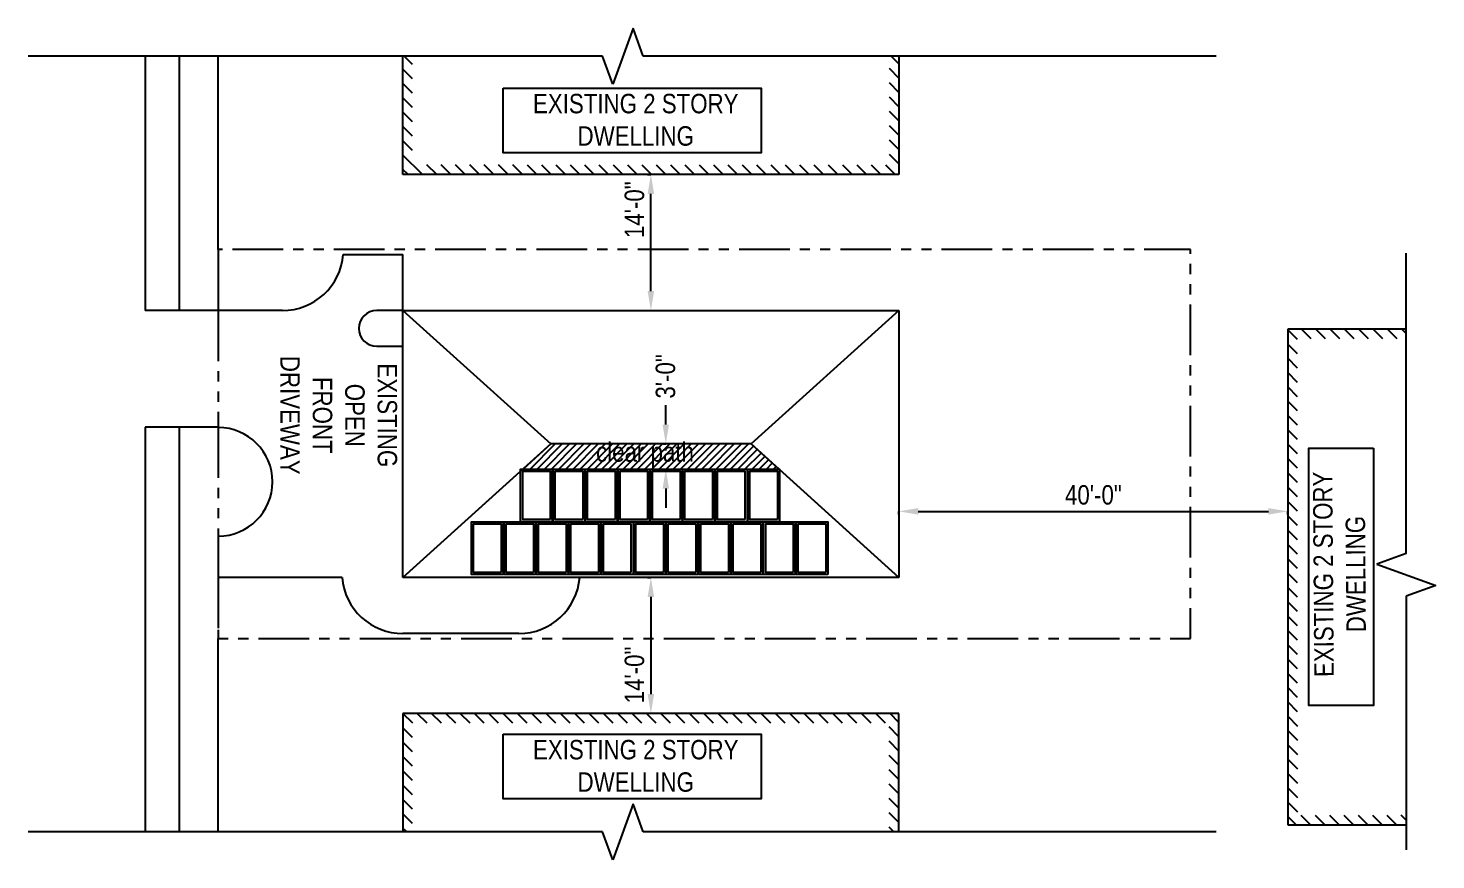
# Model space of a CAD drawing. Header units: feet. Extents: x -1934 to 14568, y 100 to 1983.
# Drawn here: x -1934 to -197, y 100 to 1127 of the extents above; entities that cross this region are included whole.
import ezdxf

# ---------------------------------------------------------------- set-up
doc = ezdxf.new("R2010")
doc.units = ezdxf.units.FT
doc.header["$MEASUREMENT"] = 0
doc.linetypes.add('PHANTOM', pattern=[2.5, 1.25, -0.25, 0.25, -0.25, 0.25, -0.25])
doc.layers.add('MODULE FRAME', color=9, linetype='Continuous')
doc.styles.add('1SIXTEENTH', font='technic_.ttf', dxfattribs={"height": 24})
doc.dimstyles.new('1SIXTEENTH', dxfattribs={"dimscale": 0, "dimtxt": 24, "dimasz": 24, "dimexe": 0, "dimexo": 4, "dimgap": 8, "dimtad": 1, "dimdec": 4, "dimzin": 3, "dimdsep": 46, "dimlunit": 4, "dimtxsty": '1SIXTEENTH', "dimcen": 24, "dimclrd": 1, "dimclre": 1, "dimclrt": 7, "dimadec": 0, "dimazin": 0, "dimtfac": 1, "dimtdec": 4, "dimtofl": 0, "dimtmove": 2, "dimatfit": 3, "dimfxl": 1, "dimfrac": 2, "dimtolj": 1, "dimtzin": 0, "dimarcsym": 1})
pattern_1 = [(315, (-16540.458, -3159.298), (8.838835, 8.838835), [])]

# ---------------------------------------------------------------- blocks, each defined once
blk = doc.blocks.new('*D74')
at = {"color": 1, "lineweight": -2, "transparency": 16777216}
for p, q in [((-1170, 448.7), (-1166, 448.7)), ((-1166, 424.7), (-1166, 304.7)), ((-1162, 280.7), (-1166, 280.7))]:
    blk.add_line(p, q, dxfattribs=at)
at = {"color": 1, "transparency": 16777216}
for points in [[(-1170, 424.7), (-1162, 424.7), (-1166, 448.7)], [(-1170, 304.7), (-1162, 304.7), (-1166, 280.7)]]:
    blk.add_solid(points, dxfattribs=at)
at = {"layer": 'Defpoints', "color": 0, "transparency": 16777216}
for p in [(-1166, 448.7), (-1166, 280.7), (-1166, 280.7)]:
    blk.add_point(p, dxfattribs=at)
at = {"color": 7, "transparency": 16777216, "insert": (-1186.2, 328.3), "char_height": 24, "attachment_point": 5, "rotation": 90, "style": '1SIXTEENTH'}
blk.add_mtext('\\A1;14\'-0"', dxfattribs=at)
blk = doc.blocks.new('*D75')
at = {"color": 1, "lineweight": -2, "transparency": 16777216}
for p, q in [((-1170, 946.2), (-1166, 946.2)), ((-1166, 802.2), (-1166, 922.2)), ((-1170, 778.2), (-1166, 778.2))]:
    blk.add_line(p, q, dxfattribs=at)
at = {"color": 1, "transparency": 16777216}
for points in [[(-1170, 922.2), (-1162, 922.2), (-1166, 946.2)], [(-1170, 802.2), (-1162, 802.2), (-1166, 778.2)]]:
    blk.add_solid(points, dxfattribs=at)
at = {"layer": 'Defpoints', "color": 0, "transparency": 16777216}
for p in [(-1166, 946.2), (-1166, 946.2), (-1166, 778.2)]:
    blk.add_point(p, dxfattribs=at)
at = {"color": 7, "transparency": 16777216, "insert": (-1186.2, 902.7), "char_height": 24, "attachment_point": 5, "rotation": 90, "style": '1SIXTEENTH'}
blk.add_mtext('\\A1;14\'-0"', dxfattribs=at)
blk = doc.blocks.new('*D73')
at = {"color": 1, "lineweight": -2, "transparency": 16777216}
for p, q in [((-860, 526.3), (-860, 530.3)), ((-836, 530.3), (-404, 530.3)), ((-380, 526.3), (-380, 530.3))]:
    blk.add_line(p, q, dxfattribs=at)
at = {"color": 1, "transparency": 16777216}
for points in [[(-836, 534.3), (-836, 526.3), (-860, 530.3)], [(-404, 534.3), (-404, 526.3), (-380, 530.3)]]:
    blk.add_solid(points, dxfattribs=at)
at = {"layer": 'Defpoints', "color": 0, "transparency": 16777216}
for p in [(-860, 530.3), (-380, 530.3), (-380, 530.3)]:
    blk.add_point(p, dxfattribs=at)
at = {"color": 7, "transparency": 16777216, "insert": (-620, 550.5), "char_height": 24, "attachment_point": 5, "style": '1SIXTEENTH'}
blk.add_mtext('\\A1;40\'-0"', dxfattribs=at)
blk = doc.blocks.new('*D76')
at = {"color": 1, "lineweight": -2, "transparency": 16777216}
for p, q in [((-1147.6, 637.5), (-1147.6, 661.5)), ((-1151, 613.5), (-1147.6, 613.5)), ((-1151, 582.5), (-1147.6, 582.5)), ((-1147.6, 558.5), (-1147.6, 534.5))]:
    blk.add_line(p, q, dxfattribs=at)
at = {"color": 1, "transparency": 16777216}
for points in [[(-1151.6, 637.5), (-1143.6, 637.5), (-1147.6, 613.5)], [(-1151.6, 558.5), (-1143.6, 558.5), (-1147.6, 582.5)]]:
    blk.add_solid(points, dxfattribs=at)
at = {"layer": 'Defpoints', "color": 0, "transparency": 16777216}
for p in [(-1147.6, 613.5), (-1147, 613.5), (-1147, 582.5)]:
    blk.add_point(p, dxfattribs=at)
at = {"color": 7, "transparency": 16777216, "insert": (-1147.9, 696.9), "char_height": 24, "attachment_point": 5, "rotation": 90, "style": '1SIXTEENTH'}
blk.add_mtext('\\A1;3\'-0"', dxfattribs=at)

msp = doc.modelspace()

# ---------------------------------------------------------------- hatches: boundary and pattern name
h = msp.add_hatch()
h.set_pattern_fill('ANSI31', color=8, scale=100, angle=-90)
h.set_pattern_definition(pattern_1)
h.paths.add_polyline_path([(-1459.95686, 1092.31725), (-1459.95686, 958.21557), (-871.95686, 958.21557), (-871.95686, 1092.31725), (-859.95686, 1092.31725), (-859.95686, 946.21557), (-1471.95686, 946.21557), (-1471.95686, 1092.31725)])
h = msp.add_hatch()
h.set_pattern_fill('ANSI31', color=8, scale=100, angle=-90)
h.set_pattern_definition([(315, (-16540.458, -3007.665), (8.838835, 8.838835), [])])
h.paths.add_polyline_path([(-233.85517, 155.38927), (-367.95686, 155.38927), (-367.95686, 743.38927), (-233.85517, 743.38927), (-233.85517, 755.38927), (-379.95686, 755.38927), (-379.95686, 143.38927), (-233.85517, 143.38927)])
h = msp.add_hatch()
h.set_pattern_fill('ANSI31', color=9, scale=50)
h.set_pattern_definition([(45, (-986.279, -11692.867), (-4.4194174, 4.4194174), [])])
h.paths.add_polyline_path([(-1042.45959, 613.45369), (-1289.45414, 613.45369), (-1323.73012, 582.50963), (-1008.1836, 582.50963)])
h = msp.add_hatch()
h.set_pattern_fill('ANSI31', color=8, scale=100, angle=-90)
h.set_pattern_definition(pattern_1)
h.paths.add_polyline_path([(-1459.95686, 134.59013), (-1459.95686, 268.69181), (-871.95686, 268.69181), (-871.95686, 134.59013), (-859.95686, 134.59013), (-859.95686, 280.69181), (-1471.95686, 280.69181), (-1471.95686, 134.59013)])

# ---------------------------------------------------------------- linework, layer by layer
at = {"linetype": 'Continuous'}
for p, q in [((-1187.9502, 1126.87133), (-1213.10351, 1057.76318)), ((-1175.37355, 1092.31725), (-1187.9502, 1126.87133)), ((-1213.10351, 1057.76318), (-1225.68017, 1092.31725)), ((-468.29368, 1092.31725), (-1175.37355, 1092.31725)), ((-233.85517, 478.47148), (-270.29893, 465.20704)), ((-270.29893, 465.20704), (-197.41142, 438.67815)), ((-197.41142, 438.67815), (-233.85517, 425.41371)), ((-1187.9502, 169.1442), (-1213.10351, 100.03605)), ((-1175.37355, 134.59013), (-1187.9502, 169.1442)), ((-1213.10351, 100.03605), (-1225.68017, 134.59013)), ((-468.29368, 134.59013), (-1175.37355, 134.59013))]:
    msp.add_line(p, q, dxfattribs=at)
for p, q in [((-1225.68017, 1092.31725), (-1934.41072, 1092.31725)), ((-233.85517, 478.47148), (-233.85517, 849.14903)), ((-233.85517, 425.41371), (-233.85517, 112.43542)), ((-1225.68017, 134.59013), (-1934.41072, 134.59013))]:
    msp.add_line(p, q)
at = {"color": 4}
for p, q in [((-1789.95686, 1092.31725), (-1789.95686, 778.21557)), ((-1747.95686, 1092.31725), (-1747.95686, 778.21557)), ((-1699.95686, 853.45369), (-1699.95686, 1092.31725)), ((-1545.67895, 847.45369), (-1471.95686, 847.45369)), ((-1471.95686, 778.21557), (-1471.95686, 847.45369)), ((-1699.95686, 778.21557), (-1789.95686, 778.21557)), ((-1620.67746, 778.21557), (-1699.95686, 778.21557)), ((-1699.95686, 634.21557), (-1789.95686, 634.21557)), ((-1789.95686, 634.21557), (-1789.95686, 134.59013)), ((-1747.95686, 634.21557), (-1747.95686, 134.59013)), ((-1546.95536, 448.69181), (-1699.95686, 448.69181)), ((-1699.95686, 134.59013), (-1699.95686, 373.45369)), ((-1328.79081, 379.45369), (-1471.95686, 379.45369))]:
    msp.add_line(p, q, dxfattribs=at)
at = {"color": 7}
for p, q in [((-1471.95686, 946.21557), (-1471.95686, 1092.31725)), ((-859.95686, 1092.31725), (-859.95686, 946.21557)), ((-859.95686, 946.21557), (-1471.95686, 946.21557)), ((-233.85517, 755.38927), (-379.95686, 755.38927)), ((-379.95686, 755.38927), (-379.95686, 143.38927)), ((-859.95686, 280.69181), (-1471.95686, 280.69181)), ((-1471.95686, 280.69181), (-1471.95686, 134.59013)), ((-859.95686, 134.59013), (-859.95686, 280.69181)), ((-379.95686, 143.38927), (-233.85517, 143.38927))]:
    msp.add_line(p, q, dxfattribs=at)
at = {"color": 3, "linetype": 'PHANTOM', "ltscale": 50}
for p, q in [((-1699.95686, 853.45369), (-1699.95686, 778.21557)), ((-1699.95686, 778.21557), (-1699.95686, 634.21557)), ((-1699.95686, 634.21557), (-1699.95686, 373.45369))]:
    msp.add_line(p, q, dxfattribs=at)
at = {"color": 3}
for p, q in [((-1471.95686, 778.21557), (-859.95686, 778.21557)), ((-1471.95686, 448.69181), (-1471.95686, 778.21557)), ((-1471.95686, 778.21557), (-1289.45414, 613.45369)), ((-859.95686, 778.21557), (-1042.45959, 613.45369)), ((-859.95686, 778.21557), (-859.95686, 448.69181)), ((-233.85517, 743.38927), (-233.85517, 755.38927)), ((-1289.45414, 613.45369), (-1471.95686, 448.69181)), ((-1471.95686, 448.69181), (-1289.45414, 613.45369)), ((-1042.45959, 613.45369), (-1289.45414, 613.45369)), ((-1042.45959, 613.45369), (-859.95686, 448.69181)), ((-859.95686, 448.69181), (-1042.45959, 613.45369)), ((-859.95686, 448.69181), (-1471.95686, 448.69181))]:
    msp.add_line(p, q, dxfattribs=at)
at = {"color": 1}
msp.add_line((-1166.95686, 613.45369), (-1166.29298, 613.45369), dxfattribs=at)
for points in [[(-1348.08611, 1052.67817), (-1030.12015, 1052.67817), (-1030.12015, 972.91182), (-1348.08611, 972.91182)], [(-274.37375, 608.37225), (-274.37375, 290.40629), (-354.1401, 290.40629), (-354.1401, 608.37225)], [(-1348.08611, 255.0389), (-1030.12015, 255.0389), (-1030.12015, 175.27255), (-1348.08611, 175.27255)]]:
    msp.add_lwpolyline(points, close=True, dxfattribs=at)
at = {"flags": 128}
msp.add_lwpolyline([(-1699.95686, 853.45369), (-1699.95686, 778.21557)], dxfattribs=at)
at = {"color": 3, "linetype": 'PHANTOM', "ltscale": 50, "flags": 128}
msp.add_lwpolyline([(-1699.95686, 448.69181), (-1699.95686, 373.45369), (-499.95686, 373.45369), (-499.95686, 853.45369), (-1699.95686, 853.45369)], dxfattribs=at)
at = {"color": 4, "flags": 128}
for points in [[(-1471.95686, 778.21557), (-1504.30464, 778.21557)], [(-1504.30464, 734.14933), (-1471.95686, 734.14933)]]:
    msp.add_lwpolyline(points, dxfattribs=at)
at = {"flags": 128}
msp.add_lwpolyline([(-1289.45414, 613.45369), (-1323.73012, 582.50963), (-1008.1836, 582.50963), (-1042.45959, 613.45369)], close=True, dxfattribs=at)
at = {"color": 4}
for centre, radius, start, end in [((-1620.67746, 853.45369), 75.23812, 270, 355.42598775), ((-1504.30464, 756.18245), 22.03312, 90, 270), ((-1699.95686, 566.79623), 67.07339, 270, 90), ((-1471.95686, 454.69181), 75.23812, 184.57401225, 270), ((-1328.79081, 454.69181), 75.23812, 270, 355.42598775)]:
    msp.add_arc(centre, radius, start, end, dxfattribs=at)
at = {"layer": 'MODULE FRAME', "color": 7, "linetype": 'Continuous', "flags": 128}
for points in [[(-1287.66423, 517.55963), (-1326.71423, 517.55963), (-1326.71423, 582.50963), (-1287.66423, 582.50963)], [(-1247.61423, 517.55963), (-1286.66423, 517.55963), (-1286.66423, 582.50963), (-1247.61423, 582.50963)], [(-1207.56423, 517.55963), (-1246.61423, 517.55963), (-1246.61423, 582.50963), (-1207.56423, 582.50963)], [(-1167.51423, 517.55963), (-1206.56423, 517.55963), (-1206.56423, 582.50963), (-1167.51423, 582.50963)], [(-1127.46423, 517.55963), (-1166.51423, 517.55963), (-1166.51423, 582.50963), (-1127.46423, 582.50963)], [(-1087.41423, 517.55963), (-1126.46423, 517.55963), (-1126.46423, 582.50963), (-1087.41423, 582.50963)], [(-1047.36423, 517.55963), (-1086.41423, 517.55963), (-1086.41423, 582.50963), (-1047.36423, 582.50963)], [(-1007.31423, 517.55963), (-1046.36423, 517.55963), (-1046.36423, 582.50963), (-1007.31423, 582.50963)], [(-1348.23923, 452.35963), (-1387.28923, 452.35963), (-1387.28923, 517.30963), (-1348.23923, 517.30963)], [(-1308.18923, 452.35963), (-1347.23923, 452.35963), (-1347.23923, 517.30963), (-1308.18923, 517.30963)], [(-1268.13923, 452.35963), (-1307.18923, 452.35963), (-1307.18923, 517.30963), (-1268.13923, 517.30963)], [(-1228.08923, 452.35963), (-1267.13923, 452.35963), (-1267.13923, 517.30963), (-1228.08923, 517.30963)], [(-1188.03923, 452.35963), (-1227.08923, 452.35963), (-1227.08923, 517.30963), (-1188.03923, 517.30963)], [(-1147.98923, 452.35963), (-1187.03923, 452.35963), (-1187.03923, 517.30963), (-1147.98923, 517.30963)], [(-1107.93923, 452.35963), (-1146.98923, 452.35963), (-1146.98923, 517.30963), (-1107.93923, 517.30963)], [(-1067.88923, 452.35963), (-1106.93923, 452.35963), (-1106.93923, 517.30963), (-1067.88923, 517.30963)], [(-1027.83923, 452.35963), (-1066.88923, 452.35963), (-1066.88923, 517.30963), (-1027.83923, 517.30963)], [(-987.78923, 452.35963), (-1026.83923, 452.35963), (-1026.83923, 517.30963), (-987.78923, 517.30963)], [(-947.73923, 452.35963), (-986.78923, 452.35963), (-986.78923, 517.30963), (-947.73923, 517.30963)]]:
    msp.add_lwpolyline(points, close=True, dxfattribs=at)
at = {"layer": 'MODULE FRAME', "color": 8, "linetype": 'Continuous', "flags": 128}
for points in [[(-1290.18093, 520.07633), (-1324.19753, 520.07633), (-1324.19753, 579.99293), (-1290.18093, 579.99293)], [(-1250.13093, 520.07633), (-1284.14753, 520.07633), (-1284.14753, 579.99293), (-1250.13093, 579.99293)], [(-1210.08093, 520.07633), (-1244.09753, 520.07633), (-1244.09753, 579.99293), (-1210.08093, 579.99293)], [(-1170.03093, 520.07633), (-1204.04753, 520.07633), (-1204.04753, 579.99293), (-1170.03093, 579.99293)], [(-1129.98093, 520.07633), (-1163.99753, 520.07633), (-1163.99753, 579.99293), (-1129.98093, 579.99293)], [(-1089.93093, 520.07633), (-1123.94753, 520.07633), (-1123.94753, 579.99293), (-1089.93093, 579.99293)], [(-1049.88093, 520.07633), (-1083.89753, 520.07633), (-1083.89753, 579.99293), (-1049.88093, 579.99293)], [(-1009.83093, 520.07633), (-1043.84753, 520.07633), (-1043.84753, 579.99293), (-1009.83093, 579.99293)], [(-1350.75593, 454.87633), (-1384.77253, 454.87633), (-1384.77253, 514.79293), (-1350.75593, 514.79293)], [(-1310.70593, 454.87633), (-1344.72253, 454.87633), (-1344.72253, 514.79293), (-1310.70593, 514.79293)], [(-1270.65593, 454.87633), (-1304.67253, 454.87633), (-1304.67253, 514.79293), (-1270.65593, 514.79293)], [(-1230.60593, 454.87633), (-1264.62253, 454.87633), (-1264.62253, 514.79293), (-1230.60593, 514.79293)], [(-1190.55593, 454.87633), (-1224.57253, 454.87633), (-1224.57253, 514.79293), (-1190.55593, 514.79293)], [(-1150.50593, 454.87633), (-1184.52253, 454.87633), (-1184.52253, 514.79293), (-1150.50593, 514.79293)], [(-1110.45593, 454.87633), (-1144.47253, 454.87633), (-1144.47253, 514.79293), (-1110.45593, 514.79293)], [(-1070.40593, 454.87633), (-1104.42253, 454.87633), (-1104.42253, 514.79293), (-1070.40593, 514.79293)], [(-1030.35593, 454.87633), (-1064.37253, 454.87633), (-1064.37253, 514.79293), (-1030.35593, 514.79293)], [(-990.30593, 454.87633), (-1024.32253, 454.87633), (-1024.32253, 514.79293), (-990.30593, 514.79293)], [(-950.25593, 454.87633), (-984.27253, 454.87633), (-984.27253, 514.79293), (-950.25593, 514.79293)]]:
    msp.add_lwpolyline(points, close=True, dxfattribs=at)

# ---------------------------------------------------------------- texts
at = {"char_height": 24, "attachment_point": 5, "style": '1SIXTEENTH'}
for s, insert in [('EXISTING 2 STORY DWELLING ', (-1184.67671, 1013.57421)), ('clear path ', (-1173.25322, 599.97515)), ('EXISTING 2 STORY DWELLING ', (-1184.67671, 215.93494))]:
    msp.add_mtext_dynamic_manual_height_columns(s, width=302.113319, gutter_width=370.66776, heights=[0], dxfattribs=dict(at, insert=insert))
for s, width, insert, rotation in [('EXISTING\\POPEN FRONT DRIVEWAY', 148.529681, (-1551.18032, 648.91647), 270), ('EXISTING 2 STORY DWELLING ', 302.113319, (-316.07054, 452.71034), 90.43870601)]:
    msp.add_mtext_dynamic_manual_height_columns(s, width=width, gutter_width=370.66776, heights=[0], dxfattribs=dict(at, insert=insert, rotation=rotation))

# ---------------------------------------------------------------- dimensions: what is measured, and where the dimension line sits
for base, p1, p2, picture, middle in [((-1165.95686, 946.21557), (-1165.95686, 778.21557), (-1165.95686, 946.21557), '*D75', (-1186.16739, 902.68925)), ((-1165.95686, 280.69181), (-1165.95686, 448.69181), (-1165.95686, 280.69181), '*D74', (-1186.16739, 328.31429))]:
    dim = msp.add_linear_dim(base=base, p1=p1, p2=p2, angle=270, dimstyle='1SIXTEENTH', override={"dimscale": 1})
    dim.commit()
    dim.dimension.update_dxf_attribs({"geometry": picture, "text_midpoint": middle, "dimtype": 160})
dim = msp.add_linear_dim(base=(-1147.5639, 613.45369), p1=(-1146.98923, 582.50963), p2=(-1146.98923, 613.45369), angle=90, text='3\'-0"', dimstyle='1SIXTEENTH', override={"dimscale": 1})
dim.commit()
dim.dimension.update_dxf_attribs({"geometry": '*D76', "text_midpoint": (-1147.86706, 696.92124), "dimtype": 160})
dim = msp.add_linear_dim(base=(-379.95686, 530.26383), p1=(-859.95686, 530.26383), p2=(-379.95686, 530.26383), dimstyle='1SIXTEENTH', override={"dimscale": 1})
dim.commit()
dim.dimension.update_dxf_attribs({"geometry": '*D73', "text_midpoint": (-619.95686, 550.47436)})

doc.saveas('drawing.dxf')
